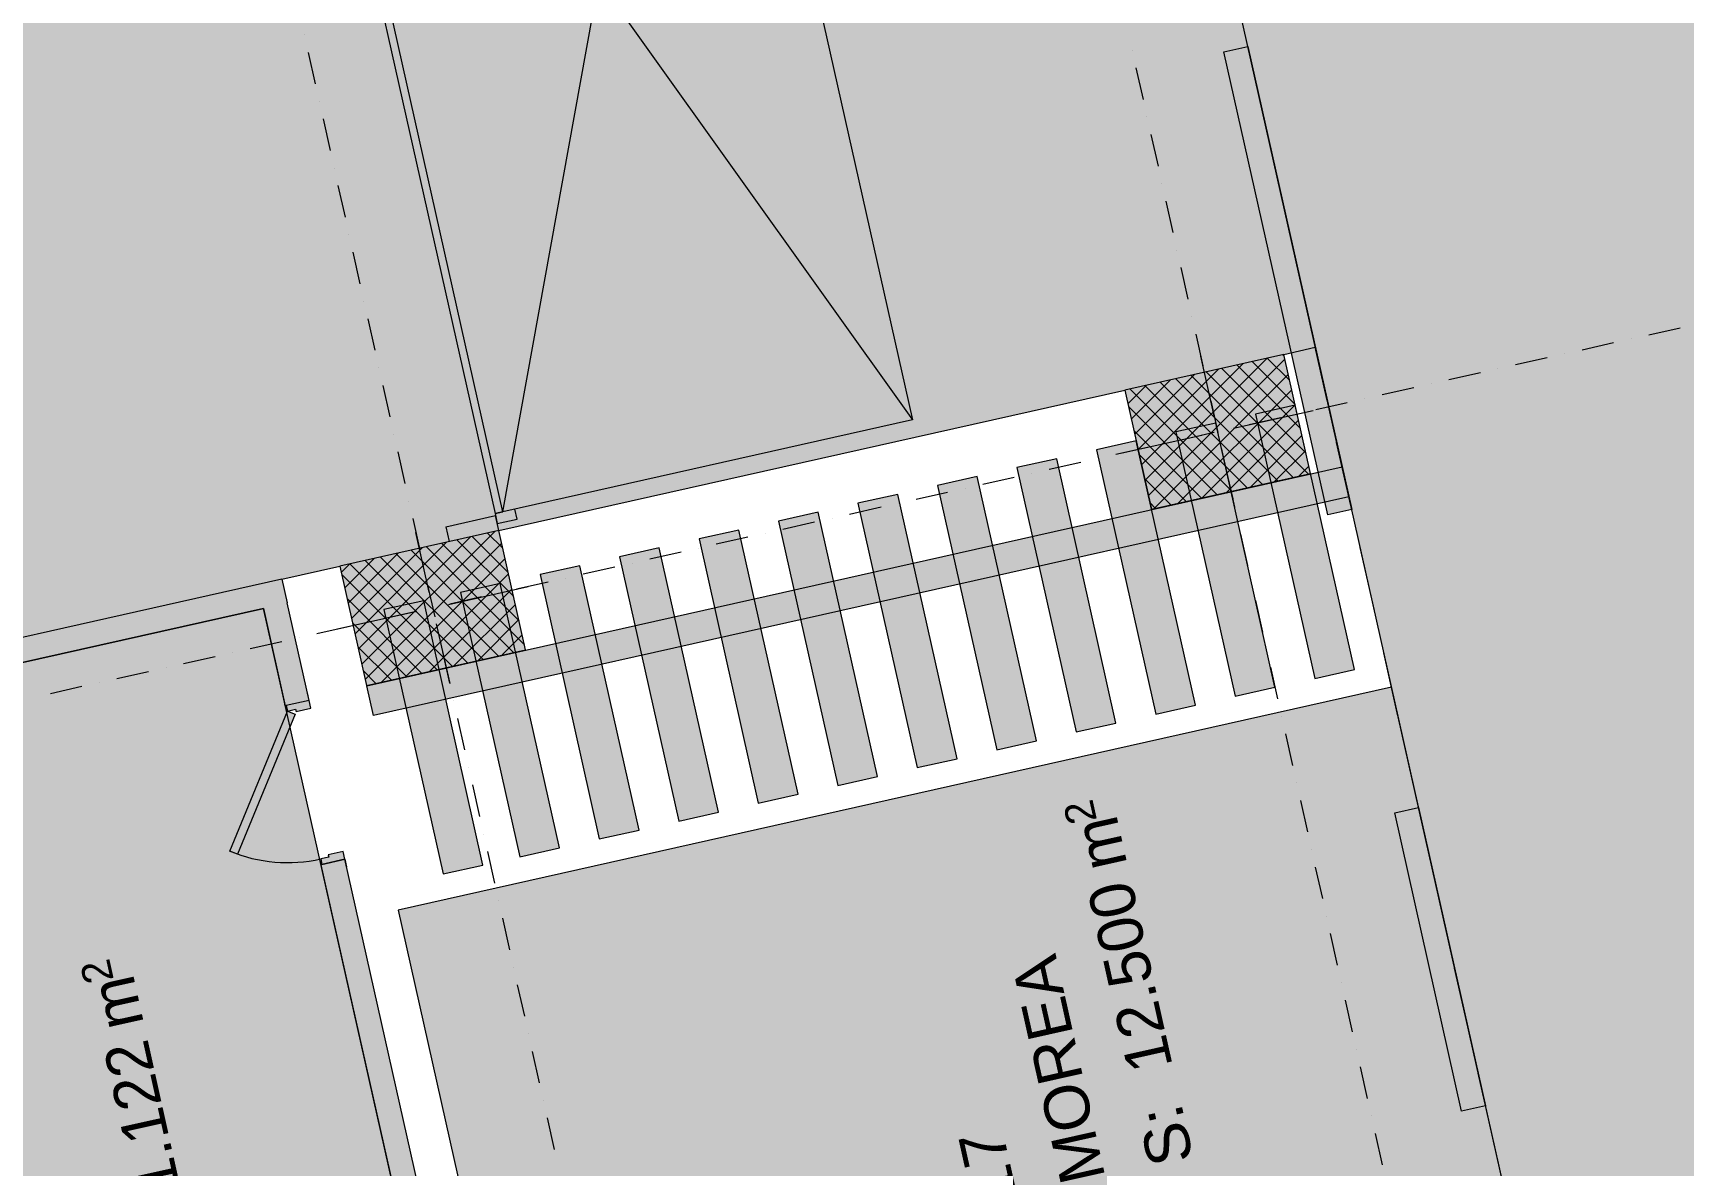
# Model space of a CAD drawing. Header units: centimetres. Extents: x -6559 to 4488, y -7535 to 372.
# Drawn here: x 137 to 943, y -3019 to -2466 of the extents above; entities that cross this region are included whole.
import ezdxf

# ---------------------------------------------------------------- set-up
doc = ezdxf.new("R2010")
doc.units = ezdxf.units.CM
for name, color, linetype, true_color in [('PDF_ - rruga_ndarjet anesore', 7, 'Continuous', 0x7f7f7f), ('PDF_ - Vijat_Shtigjet', 7, 'Continuous', 0x7f7f7f), ('PDF_065 Möbel Einrichtung', 7, 'Continuous', 0x7f7f7f), ('PDF_A - Akset', 7, 'Continuous', 0xfd4435), ('PDF_A - Fill Zone', 7, 'Continuous', 0x999999), ('PDF_A - Pllaka Themel', 7, 'Continuous', 0x7f7f7f), ('PDF_A -Polyline', 7, 'Continuous', 0x7f7f7f)]:
    doc.layers.add(name, color=color, linetype=linetype, true_color=true_color)
for name, color, linetype in [('PDF_- DEPO', 7, 'Continuous'), ('PDF_- GARAZHE', 7, 'Continuous'), ('PDF_A - Muret', 7, 'Continuous'), ('PDF_A - Shtyllat', 7, 'Continuous')]:
    doc.layers.add(name, color=color, linetype=linetype)
doc.styles.add('PDF Arial', font='')
doc.styles.get('PDF Arial').set_extended_font_data('Arial')

msp = doc.modelspace()

# ---------------------------------------------------------------- hatches: boundary and pattern name
at = {"layer": 'PDF_- DEPO', "true_color": 0xffffff, "transparency": 33554559}
msp.add_hatch(color=7, dxfattribs=at).paths.add_polyline_path([(117.64, -3232.92), (110.02, -3198.95), (95.46, -3202.21), (15.96, -2847.92), (30.52, -2844.66), (20.06, -2798.07), (249.17, -2746.66), (346.74, -3181.51)])
at = {"layer": 'PDF_A - Fill Zone', "true_color": 0x93a0c6, "transparency": 33554559}
msp.add_hatch(color=253, dxfattribs=at).paths.add_polyline_path([(-239.85, -548.07), (1116.51, -548.07), (1116.51, -1540.66), (1120.86, -1560.07), (1072.33, -1570.97), (1387.05, -2973.57), (868.58, -3089.91), (762.94, -2619.14), (-21.38, -2795.13), (-131.36, -2304.95), (652.96, -2128.96), (558.97, -1710.11), (524.16, -1717.92), (451.98, -1396.21), (105.85, -1396.21), (105.85, -1821.48), (-239.85, -1821.48)])
at = {"layer": 'PDF_A - Muret', "true_color": 0xffffff, "transparency": 33554559}
for points in [[(271.49, -2791.6), (272.36, -2795.49), (265.08, -2797.12), (264.82, -2795.96), (260.94, -2796.83), (260.32, -2794.11)], [(288.04, -2865.37), (288.91, -2869.26), (277.75, -2871.76), (277.14, -2869.04), (281.02, -2868.17), (280.77, -2867.01)]]:
    msp.add_hatch(color=7, dxfattribs=at).paths.add_polyline_path(points)
at = {"layer": 'PDF_A - Pllaka Themel', "true_color": 0xbfbfbf, "transparency": 33554559}
msp.add_hatch(color=9, dxfattribs=at).paths.add_polyline_path([(478.9, -548.07), (1202.61, -548.07), (1202.61, 9.02), (1814.4, 9.02), (1814.4, -886.66), (1180.37, -886.66), (1182.04, -1525.96), (1116.51, -1540.66), (1125.21, -1579.49), (1092.02, -1586.94), (1187.6, -2013.51), (1302.81, -2528.67), (1392.9, -2931.49), (1368.63, -2936.92), (1391.26, -3037.77), (1455.8, -3023.29), (1716.6, -4186.24), (2129.11, -6022.75), (2174.83, -6012.49), (2260.37, -6393.31), (1623.34, -6536.26), (1514.63, -6051.82), (779.36, -6216.82), (673.83, -5720.22), (1385.33, -5560.55), (1387.44, -5560.06), (1389.53, -5559.47), (1391.59, -5558.79), (1393.62, -5558.03), (1395.61, -5557.17), (1397.56, -5556.22), (1399.47, -5555.19), (1401.33, -5554.08), (1403.13, -5552.88), (1404.89, -5551.6), (1406.58, -5550.25), (1408.22, -5548.81), (1409.79, -5547.32), (1411.29, -5545.75), (1412.72, -5544.12), (1414.07, -5542.43), (1415.34, -5540.67), (1416.54, -5538.86), (1417.66, -5537), (1418.7, -5535.09), (1419.64, -5533.15), (1420.5, -5531.15), (1421.27, -5529.12), (1421.95, -5527.06), (1422.54, -5524.97), (1423.03, -5522.86), (1423.42, -5520.73), (1423.73, -5518.58), (1423.93, -5516.42), (1424.05, -5514.25), (1424.06, -5512.09), (1423.98, -5509.92), (1423.8, -5507.75), (1423.53, -5505.61), (1423.16, -5503.47), (1422.69, -5501.34), (1166.97, -4364.65), (1165.9, -4363.64), (1164.74, -4362.7), (1163.54, -4361.83), (1162.29, -4361.06), (1160.97, -4360.36), (1159.63, -4359.75), (1158.24, -4359.23), (1156.82, -4358.81), (1155.38, -4358.48), (1153.91, -4358.24), (1152.44, -4358.11), (1036.15, -3839.88), (1025.26, -3791.39), (882.41, -3151.94), (935.05, -3140.13), (912.42, -3039.29), (859.87, -3051.08), (491.33, -1408.65), (491.33, -1065.44), (478.9, -1065.44)])

# ---------------------------------------------------------------- linework, layer by layer
at = {"layer": 'PDF_ - rruga_ndarjet anesore', "lineweight": 0}
for points in [[(718.34, -2474.86), (729.99, -2472.24)], [(769.09, -2701.02), (718.34, -2474.86)], [(729.99, -2472.24), (780.73, -2698.4)], [(780.73, -2698.4), (769.09, -2701.02)], [(801.76, -2846.61), (813.4, -2844.01)], [(834.43, -2992.22), (801.76, -2846.61)], [(813.4, -2844.01), (846.07, -2989.6)], [(846.07, -2989.6), (834.43, -2992.22)]]:
    msp.add_lwpolyline(points, dxfattribs=at)
at = {"layer": 'PDF_ - rruga_ndarjet anesore', "color": 7, "true_color": 0xffffff, "transparency": 33554559}
for points in [[(718.34, -2474.86), (729.99, -2472.24), (769.09, -2701.02), (780.73, -2698.4)], [(813.4, -2844.01), (846.07, -2989.6), (801.76, -2846.61), (834.43, -2992.22)]]:
    msp.add_solid(points, dxfattribs=at)
at = {"layer": 'PDF_ - Vijat_Shtigjet', "lineweight": 0}
for points in [[(753.12, -2647.42), (733.71, -2651.77)], [(733.71, -2651.77), (762.67, -2780.89)], [(782.08, -2776.53), (753.12, -2647.42)], [(714.3, -2656.13), (694.88, -2660.49)], [(694.88, -2660.49), (723.84, -2789.6)], [(743.26, -2785.24), (714.3, -2656.13)], [(675.47, -2664.84), (656.06, -2669.2)], [(656.06, -2669.2), (685.01, -2798.31)], [(704.43, -2793.96), (675.47, -2664.84)], [(636.65, -2673.56), (617.24, -2677.91)], [(665.6, -2802.67), (636.65, -2673.56)], [(597.82, -2682.27), (578.4, -2686.63)], [(626.77, -2811.38), (597.82, -2682.27)], [(617.24, -2677.91), (646.19, -2807.03)], [(558.99, -2690.98), (539.58, -2695.33)], [(587.95, -2820.09), (558.99, -2690.98)], [(578.4, -2686.63), (607.36, -2815.73)], [(520.17, -2699.69), (500.76, -2704.04)], [(549.12, -2828.8), (520.17, -2699.69)], [(539.58, -2695.33), (568.54, -2824.44)], [(481.34, -2708.4), (461.92, -2712.76)], [(510.29, -2837.51), (481.34, -2708.4)], [(500.76, -2704.04), (529.71, -2833.16)], [(442.51, -2717.11), (423.1, -2721.47)], [(471.47, -2846.23), (442.51, -2717.11)], [(461.92, -2712.76), (490.88, -2841.87)], [(423.1, -2721.47), (452.06, -2850.58)], [(403.69, -2725.83), (384.28, -2730.18)], [(384.28, -2730.18), (413.23, -2859.3)], [(432.65, -2854.94), (403.69, -2725.83)], [(364.86, -2734.54), (345.45, -2738.9)], [(345.45, -2738.9), (374.4, -2868.01)], [(393.81, -2863.65), (364.86, -2734.54)], [(327.44, -2742.94), (308.03, -2747.3)], [(308.03, -2747.3), (336.99, -2876.4)], [(356.4, -2872.05), (327.44, -2742.94)], [(762.67, -2780.89), (782.08, -2776.53)], [(723.84, -2789.6), (743.26, -2785.24)], [(685.01, -2798.31), (704.43, -2793.96)], [(646.19, -2807.03), (665.6, -2802.67)], [(607.36, -2815.73), (626.77, -2811.38)], [(568.54, -2824.44), (587.95, -2820.09)], [(529.71, -2833.16), (549.12, -2828.8)], [(490.88, -2841.87), (510.29, -2837.51)], [(452.06, -2850.58), (471.47, -2846.23)], [(413.23, -2859.3), (432.65, -2854.94)], [(374.4, -2868.01), (393.81, -2863.65)], [(336.99, -2876.4), (356.4, -2872.05)]]:
    msp.add_lwpolyline(points, dxfattribs=at)
at = {"layer": 'PDF_ - Vijat_Shtigjet', "color": 7, "true_color": 0xffffff, "transparency": 33554559}
for points in [[(782.08, -2776.53), (762.67, -2780.89), (753.12, -2647.42), (733.71, -2651.77)], [(743.26, -2785.24), (723.84, -2789.6), (714.3, -2656.13), (694.88, -2660.49)], [(704.43, -2793.96), (685.01, -2798.31), (675.47, -2664.84), (656.06, -2669.2)], [(665.6, -2802.67), (646.19, -2807.03), (636.65, -2673.56), (617.24, -2677.91)], [(626.77, -2811.38), (607.36, -2815.74), (597.82, -2682.27), (578.4, -2686.63)], [(587.95, -2820.09), (568.54, -2824.44), (558.99, -2690.98), (539.58, -2695.33)], [(549.12, -2828.8), (529.71, -2833.16), (520.17, -2699.69), (500.76, -2704.04)], [(510.29, -2837.51), (490.88, -2841.87), (481.34, -2708.4), (461.92, -2712.76)], [(471.47, -2846.23), (452.06, -2850.58), (442.51, -2717.11), (423.1, -2721.47)], [(432.65, -2854.94), (413.23, -2859.3), (403.69, -2725.83), (384.28, -2730.18)], [(393.81, -2863.65), (374.4, -2868.01), (364.86, -2734.54), (345.45, -2738.9)], [(356.4, -2872.05), (336.99, -2876.4), (327.44, -2742.94), (308.03, -2747.3)]]:
    msp.add_solid(points, dxfattribs=at)
at = {"layer": 'PDF_- DEPO', "lineweight": 0}
for points in [[(249.17, -2746.66), (20.06, -2798.07)], [(346.74, -3181.51), (249.17, -2746.66)]]:
    msp.add_lwpolyline(points, dxfattribs=at)
at = {"layer": 'PDF_- GARAZHE', "lineweight": 0}
for points in [[(800.22, -2785.2), (314.89, -2894.11)], [(854.67, -3027.87), (800.22, -2785.2)], [(314.89, -2894.11), (369.35, -3136.78)]]:
    msp.add_lwpolyline(points, dxfattribs=at)
at = {"layer": 'PDF_- GARAZHE', "color": 104, "true_color": 0x029e21, "transparency": 33554559}
msp.add_solid([(854.67, -3027.87), (369.35, -3136.78), (800.22, -2785.2), (314.89, -2894.11)], dxfattribs=at)
at = {"layer": 'PDF_065 Möbel Einrichtung', "lineweight": 0}
for points in [[(299.59, -2784.48), (776.06, -2677.55)], [(776.06, -2677.55), (779.33, -2692.12)], [(779.33, -2692.12), (302.86, -2799.04)], [(302.86, -2799.04), (299.59, -2784.48)]]:
    msp.add_lwpolyline(points, dxfattribs=at)
at = {"layer": 'PDF_065 Möbel Einrichtung', "color": 7, "true_color": 0xffffff, "transparency": 33554559}
msp.add_solid([(302.86, -2799.04), (299.59, -2784.48), (779.33, -2692.12), (776.06, -2677.55)], dxfattribs=at)
at = {"layer": 'PDF_A - Akset', "lineweight": 0}
for points in [[(269.04, -2466.53), (269.04, -2466.53)], [(270.96, -2475.09), (274.42, -2490.51)], [(673.45, -2474.08), (673.45, -2474.08)], [(675.37, -2482.65), (678.83, -2498.06)], [(276.34, -2499.06), (276.34, -2499.06)], [(278.26, -2507.62), (281.72, -2523.04)], [(680.75, -2506.62), (680.75, -2506.62)], [(682.67, -2515.17), (686.13, -2530.59)], [(283.64, -2531.6), (283.64, -2531.6)], [(285.56, -2540.15), (289.02, -2555.57)], [(688.05, -2539.15), (688.05, -2539.15)], [(689.97, -2547.71), (693.43, -2563.12)], [(290.94, -2564.13), (290.94, -2564.13)], [(695.35, -2571.68), (695.35, -2571.68)], [(292.86, -2572.69), (296.31, -2588.09)], [(697.27, -2580.24), (700.73, -2595.65)], [(298.24, -2596.66), (298.24, -2596.66)], [(702.65, -2604.21), (702.65, -2604.21)], [(300.16, -2605.22), (303.62, -2620.62)], [(704.57, -2612.77), (708.03, -2628.18)], [(941.22, -2609.72), (925.81, -2613.18)], [(908.69, -2617.02), (893.28, -2620.48)], [(917.25, -2615.09), (917.25, -2615.09)], [(876.16, -2624.32), (860.75, -2627.78)], [(884.72, -2622.4), (884.72, -2622.4)], [(305.54, -2629.19), (305.54, -2629.19)], [(709.95, -2636.74), (709.95, -2636.74)], [(819.66, -2637), (819.66, -2637)], [(843.63, -2631.61), (828.22, -2635.07)], [(852.19, -2629.7), (852.19, -2629.7)], [(307.45, -2637.75), (310.91, -2653.15)], [(787.13, -2644.3), (787.13, -2644.3)], [(811.09, -2638.92), (795.69, -2642.38)], [(711.87, -2645.3), (715.32, -2660.71)], [(754.6, -2651.59), (754.6, -2651.59)], [(778.57, -2646.22), (763.16, -2649.67)], [(713.51, -2660.82), (698.09, -2664.28)], [(722.07, -2658.9), (722.07, -2658.9)], [(746.04, -2653.52), (730.63, -2656.97)], [(312.83, -2661.71), (312.83, -2661.71)], [(680.98, -2668.11), (665.56, -2671.57)], [(689.54, -2666.19), (689.54, -2666.19)], [(717.25, -2669.27), (717.25, -2669.27)], [(314.76, -2670.28), (318.22, -2685.69)], [(648.44, -2675.42), (633.04, -2678.88)], [(657, -2673.49), (657, -2673.49)], [(615.91, -2682.71), (600.51, -2686.17)], [(624.47, -2680.79), (624.47, -2680.79)], [(719.17, -2677.83), (722.63, -2693.24)], [(583.38, -2690.02), (567.98, -2693.47)], [(591.94, -2688.09), (591.94, -2688.09)], [(320.14, -2694.24), (320.14, -2694.24)], [(550.85, -2697.31), (535.44, -2700.77)], [(559.42, -2695.4), (559.42, -2695.4)], [(322.06, -2702.81), (325.51, -2718.22)], [(518.32, -2704.61), (502.91, -2708.07)], [(526.89, -2702.69), (526.89, -2702.69)], [(724.55, -2701.8), (724.55, -2701.8)], [(461.82, -2717.29), (461.82, -2717.29)], [(485.8, -2711.92), (470.38, -2715.37)], [(494.35, -2709.99), (494.35, -2709.99)], [(726.46, -2710.37), (729.92, -2725.77)], [(429.29, -2724.59), (429.29, -2724.59)], [(453.26, -2719.21), (437.85, -2722.67)], [(327.43, -2726.78), (327.43, -2726.78)], [(388.2, -2733.81), (372.79, -2737.27)], [(396.76, -2731.89), (396.76, -2731.89)], [(420.73, -2726.51), (405.32, -2729.97)], [(329.36, -2735.34), (332.81, -2750.75)], [(355.67, -2741.11), (340.26, -2744.57)], [(364.23, -2739.19), (364.23, -2739.19)], [(731.84, -2734.33), (731.84, -2734.33)], [(323.14, -2748.41), (307.73, -2751.86)], [(331.7, -2746.49), (331.7, -2746.49)], [(733.77, -2742.89), (737.23, -2758.3)], [(290.6, -2755.71), (275.2, -2759.17)], [(299.17, -2753.79), (299.17, -2753.79)], [(258.08, -2763.01), (242.67, -2766.46)], [(266.64, -2761.09), (266.64, -2761.09)], [(334.74, -2759.31), (334.74, -2759.31)], [(225.55, -2770.31), (210.14, -2773.77)], [(234.11, -2768.38), (234.11, -2768.38)], [(336.66, -2767.87), (340.12, -2783.28)], [(739.15, -2766.86), (739.15, -2766.86)], [(193.02, -2777.61), (177.6, -2781.07)], [(201.58, -2775.69), (201.58, -2775.69)], [(741.07, -2775.42), (744.52, -2790.83)], [(160.49, -2784.9), (145.07, -2788.36)], [(169.05, -2782.98), (169.05, -2782.98)], [(342.03, -2791.84), (342.03, -2791.84)], [(343.95, -2800.4), (347.41, -2815.81)], [(746.44, -2799.39), (746.44, -2799.39)], [(748.36, -2807.95), (751.82, -2823.37)], [(349.33, -2824.37), (349.33, -2824.37)], [(351.26, -2832.93), (354.72, -2848.34)], [(753.75, -2831.92), (753.75, -2831.92)], [(755.67, -2840.48), (759.12, -2855.89)], [(356.64, -2856.9), (356.64, -2856.9)], [(358.55, -2865.46), (362.01, -2880.87)], [(761.04, -2864.46), (761.04, -2864.46)], [(762.96, -2873.02), (766.42, -2888.42)], [(363.93, -2889.44), (363.93, -2889.44)], [(365.85, -2897.99), (369.31, -2913.4)], [(768.34, -2896.99), (768.34, -2896.99)], [(770.27, -2905.55), (773.72, -2920.95)], [(371.24, -2921.96), (371.24, -2921.96)], [(373.15, -2930.53), (376.61, -2945.93)], [(775.64, -2929.51), (775.64, -2929.51)], [(777.56, -2938.08), (781.02, -2953.48)], [(378.53, -2954.49), (378.53, -2954.49)], [(380.45, -2963.06), (383.91, -2978.46)], [(782.94, -2962.04), (782.94, -2962.04)], [(784.86, -2970.61), (788.32, -2986.02)], [(385.83, -2987.02), (385.83, -2987.02)], [(387.76, -2995.58), (391.21, -3011)], [(790.24, -2994.57), (790.24, -2994.57)], [(792.16, -3003.13), (795.62, -3018.55)]]:
    msp.add_lwpolyline(points, dxfattribs=at)
at = {"layer": 'PDF_A - Muret', "color": 8, "lineweight": 0, "true_color": 0x7f7f7f}
for points in [[(366.17, -2699.5), (459.84, -2180.95)], [(459.84, -2180.95), (566.13, -2654.64)], [(256.01, -2226.69), (362.3, -2700.38)], [(366.17, -2699.5), (259.89, -2225.82)], [(259.89, -2225.82), (566.13, -2654.64)], [(566.13, -2654.64), (366.17, -2699.5)], [(338.24, -2706.78), (362.51, -2701.34)], [(372, -2698.19), (362.3, -2700.38)], [(362.3, -2700.38), (366.17, -2699.5)], [(362.3, -2700.38), (363.38, -2705.22)], [(373.09, -2703.05), (372, -2698.19)], [(363.38, -2705.22), (373.09, -2703.05)], [(271.49, -2791.6), (270.68, -2788.01)], [(271.49, -2791.6), (270.68, -2788.01)], [(232.79, -2865.28), (260.94, -2796.83)], [(264.62, -2798.34), (236.47, -2866.79)], [(259.84, -2794.22), (259.04, -2790.63)], [(259.84, -2794.22), (259.04, -2790.63)], [(260.32, -2794.11), (259.84, -2794.22)], [(260.32, -2794.11), (259.84, -2794.22)], [(271.49, -2791.6), (260.32, -2794.11)], [(271.49, -2791.6), (260.32, -2794.11)], [(271.49, -2791.6), (260.32, -2794.11)], [(260.32, -2794.11), (260.94, -2796.83)], [(260.94, -2796.83), (264.82, -2795.96)], [(260.94, -2796.83), (264.62, -2798.34)], [(264.82, -2795.96), (265.08, -2797.12)], [(265.08, -2797.12), (272.36, -2795.49)], [(272.36, -2795.49), (271.49, -2791.6)], [(236.47, -2866.79), (232.79, -2865.28)], [(281.02, -2868.17), (277.14, -2869.04)], [(277.14, -2869.04), (277.75, -2871.76)], [(277.75, -2871.76), (288.91, -2869.26)], [(288.91, -2869.26), (277.75, -2871.76)], [(288.91, -2869.26), (277.75, -2871.76)], [(288.04, -2865.37), (280.77, -2867.01)], [(280.77, -2867.01), (281.02, -2868.17)], [(288.91, -2869.26), (288.04, -2865.37)], [(288.91, -2869.26), (289.72, -2872.85)], [(288.91, -2869.26), (289.72, -2872.85)], [(277.75, -2871.76), (277.27, -2871.87)], [(277.75, -2871.76), (277.27, -2871.87)], [(277.27, -2871.87), (278.07, -2875.46)], [(277.27, -2871.87), (278.07, -2875.46)]]:
    msp.add_lwpolyline(points, dxfattribs=at)
at = {"layer": 'PDF_A - Muret', "lineweight": 0}
for points in [[(338.24, -2706.78), (362.51, -2701.34)], [(364.14, -2708.63), (362.51, -2701.34)], [(338.24, -2706.78), (339.88, -2714.07)], [(258.21, -2732.39), (17.45, -2786.41)], [(258.21, -2732.39), (260.82, -2744.04)], [(20.06, -2798.07), (249.17, -2746.66)], [(249.17, -2746.66), (259.84, -2794.22)], [(271.49, -2791.6), (260.82, -2744.04)], [(271.49, -2791.6), (270.68, -2788.01)], [(259.84, -2794.22), (259.04, -2790.63)], [(260.32, -2794.11), (259.84, -2794.22)], [(271.49, -2791.6), (260.32, -2794.11)], [(288.91, -2869.26), (277.75, -2871.76)], [(288.91, -2869.26), (289.72, -2872.85)], [(358.39, -3178.9), (288.91, -2869.26)], [(277.75, -2871.76), (277.27, -2871.87)], [(277.27, -2871.87), (278.07, -2875.46)], [(277.27, -2871.87), (346.74, -3181.51)]]:
    msp.add_lwpolyline(points, dxfattribs=at)
at = {"layer": 'PDF_A - Muret', "color": 8, "lineweight": 0, "true_color": 0x7f7f7f}
msp.add_arc((260.94, -2796.77), 74.07, 247.66248, 282.63344, dxfattribs=at)
at = {"layer": 'PDF_A - Muret', "color": 7, "true_color": 0xffffff, "transparency": 33554559}
for points in [[(362.3, -2700.38), (256.01, -2226.69), (366.17, -2699.5), (259.89, -2225.82)], [(362.3, -2700.38), (372, -2698.19), (363.38, -2705.22), (373.09, -2703.05)], [(232.79, -2865.28), (260.94, -2796.83), (236.47, -2866.79), (264.62, -2798.34)]]:
    msp.add_solid(points, dxfattribs=at)
at = {"layer": 'PDF_A - Muret', "transparency": 33554559}
for points in [[(362.51, -2701.34), (364.14, -2708.63), (338.24, -2706.78), (339.88, -2714.07)], [(246.56, -2735), (258.21, -2732.39), (249.17, -2746.66)], [(249.17, -2746.66), (258.21, -2732.39), (260.82, -2744.04)], [(246.56, -2735), (249.17, -2746.66), (17.45, -2786.41), (20.06, -2798.07)], [(249.17, -2746.66), (260.82, -2744.04), (259.84, -2794.22), (271.49, -2791.6)], [(277.27, -2871.87), (288.91, -2869.26), (346.74, -3181.51), (358.39, -3178.9)]]:
    msp.add_solid(points, dxfattribs=at)
at = {"layer": 'PDF_A - Pllaka Themel', "lineweight": 0}
msp.add_lwpolyline([(859.87, -3051.08), (491.33, -1408.65)], dxfattribs=at)
at = {"layer": 'PDF_A - Shtyllat', "lineweight": 0}
for points in [[(747.56, -2622.59), (669.9, -2640.02)], [(678.11, -2676.6), (727.65, -2627.06)], [(679.79, -2684.07), (739.44, -2624.41)], [(681.46, -2691.53), (748.08, -2624.91)], [(713.52, -2652.66), (706.99, -2623.53)], [(755.69, -2658.85), (724.58, -2627.75)], [(753.05, -2647.06), (732.05, -2626.07)], [(750.4, -2635.27), (739.53, -2624.39)], [(747.76, -2623.48), (746.99, -2622.72)], [(760.62, -2680.83), (747.56, -2622.59)], [(673.08, -2654.19), (692.28, -2635)], [(674.76, -2661.66), (704.07, -2632.35)], [(676.43, -2669.12), (715.86, -2629.7)], [(684.14, -2697.99), (749.75, -2632.39)], [(737.2, -2686.09), (687.24, -2636.12)], [(744.68, -2684.41), (694.71, -2634.45)], [(752.14, -2682.73), (702.18, -2632.78)], [(759.61, -2681.06), (709.65, -2631.09)], [(758.33, -2670.64), (717.12, -2629.42)], [(669.9, -2640.02), (682.97, -2698.25)], [(671.41, -2646.73), (680.49, -2637.64)], [(722.27, -2689.43), (672.3, -2639.48)], [(729.73, -2687.76), (679.77, -2637.8)], [(695.94, -2695.35), (751.42, -2639.85)], [(714.79, -2691.12), (671.7, -2648.01)], [(707.73, -2692.7), (753.11, -2647.32)], [(723.02, -2658.68), (761.86, -2649.97)], [(707.33, -2692.79), (674.34, -2659.81)], [(715.27, -2660.42), (715.27, -2660.42)], [(719.52, -2690.06), (754.78, -2654.8)], [(707.5, -2662.17), (668.67, -2670.88)], [(717, -2668.19), (723.53, -2697.31)], [(731.31, -2687.41), (756.45, -2662.26)], [(699.86, -2694.46), (676.99, -2671.59)], [(743.1, -2684.76), (758.13, -2669.73)], [(754.89, -2682.12), (759.81, -2677.19)], [(692.4, -2696.14), (679.63, -2683.38)], [(682.97, -2698.25), (760.62, -2680.83)], [(684.92, -2697.82), (682.27, -2695.17)], [(364.14, -2708.63), (286.49, -2726.04)], [(297.25, -2773.98), (362.15, -2709.07)], [(330.11, -2738.69), (323.58, -2709.57)], [(377.21, -2766.86), (364.14, -2708.63)], [(292.22, -2751.57), (326.78, -2717.01)], [(293.89, -2759.05), (338.57, -2714.36)], [(295.57, -2766.51), (350.36, -2711.72)], [(298.92, -2781.44), (365.54, -2714.84)], [(376.68, -2764.5), (328.75, -2716.57)], [(374.03, -2752.71), (336.21, -2714.89)], [(371.39, -2740.92), (343.68, -2713.21)], [(368.74, -2729.13), (351.15, -2711.54)], [(366.1, -2717.34), (358.62, -2709.86)], [(287.19, -2729.16), (291.42, -2724.94)], [(288.87, -2736.64), (303.2, -2722.29)], [(290.54, -2744.1), (315, -2719.66)], [(341.36, -2774.9), (291.4, -2724.95)], [(348.83, -2773.23), (298.87, -2723.27)], [(356.3, -2771.56), (306.34, -2721.59)], [(306.87, -2782.64), (367.21, -2722.3)], [(363.77, -2769.88), (313.81, -2719.92)], [(371.24, -2768.2), (321.27, -2718.24)], [(286.49, -2726.04), (299.55, -2784.29)], [(333.9, -2776.59), (287.4, -2730.09)], [(318.65, -2780), (368.88, -2729.77)], [(326.42, -2778.26), (290.04, -2741.87)], [(330.45, -2777.35), (370.57, -2737.23)], [(339.61, -2744.71), (378.44, -2736)], [(324.09, -2748.2), (285.26, -2756.91)], [(331.85, -2746.46), (331.85, -2746.46)], [(342.23, -2774.71), (372.24, -2744.71)], [(318.96, -2779.93), (292.68, -2753.67)], [(333.6, -2754.22), (340.13, -2783.34)], [(354.03, -2772.07), (373.91, -2752.18)], [(311.49, -2781.61), (295.33, -2765.45)], [(365.81, -2769.42), (375.59, -2759.64)], [(299.55, -2784.29), (377.21, -2766.86)], [(304.01, -2783.29), (297.98, -2777.25)]]:
    msp.add_lwpolyline(points, dxfattribs=at)
at = {"layer": 'PDF_A - Shtyllat', "color": 8, "true_color": 0x7f7f7f, "transparency": 33554559}
for points in [[(760.62, -2680.83), (682.97, -2698.25), (747.56, -2622.59), (669.9, -2640.02)], [(377.21, -2766.86), (299.55, -2784.29), (364.14, -2708.63), (286.49, -2726.04)]]:
    msp.add_solid(points, dxfattribs=at)
at = {"layer": 'PDF_A -Polyline', "lineweight": 0}
for points in [[(747.56, -2622.59), (762.94, -2619.14)], [(768.76, -2645.06), (762.94, -2619.14)], [(364.14, -2708.63), (669.9, -2640.02)], [(780.29, -2696.43), (773.38, -2665.61)], [(791.81, -2747.79), (784.9, -2716.97)], [(258.21, -2732.39), (286.49, -2726.04)], [(803.35, -2799.15), (796.43, -2768.34)], [(814.86, -2850.52), (807.95, -2819.7)], [(826.39, -2901.88), (819.48, -2871.06)], [(837.91, -2953.25), (831, -2922.43)], [(849.44, -3004.61), (842.53, -2973.79)]]:
    msp.add_lwpolyline(points, dxfattribs=at)

# ---------------------------------------------------------------- texts
at = {"layer": 'PDF_- DEPO', "attachment_point": 7, "rotation": 102.50002, "style": 'PDF Arial'}
for s, insert, char_height in [('\\W1.001521;2', (176.13, -2928.09), 14.5023), ('\\W1.000269;m', (190.85, -2949.56), 21.9732), ('\\W0.980064;11.122', (212.25, -3046.05), 21.9732)]:
    msp.add_mtext(s, dxfattribs=dict(at, insert=insert, char_height=char_height))
at = {"layer": 'PDF_- GARAZHE', "attachment_point": 7, "rotation": 102.59998, "style": 'PDF Arial'}
for s, insert, char_height in [('\\W1.001521;2', (656.39, -2850.23), 14.5023), ('\\W1.000269;m', (671.19, -2871.67), 21.9732), ('\\W1.001478;12.500', (693.7, -2970.22), 21.9732), ('\\W1.000757;MOREA', (660.82, -3024.59), 21.9732), ('\\W1.002323;S:', (703.93, -3015.85), 21.9732), ('\\W1.002003;17', (617.32, -3033.29), 21.9732)]:
    msp.add_mtext(s, dxfattribs=dict(at, insert=insert, char_height=char_height))

doc.saveas('drawing.dxf')
